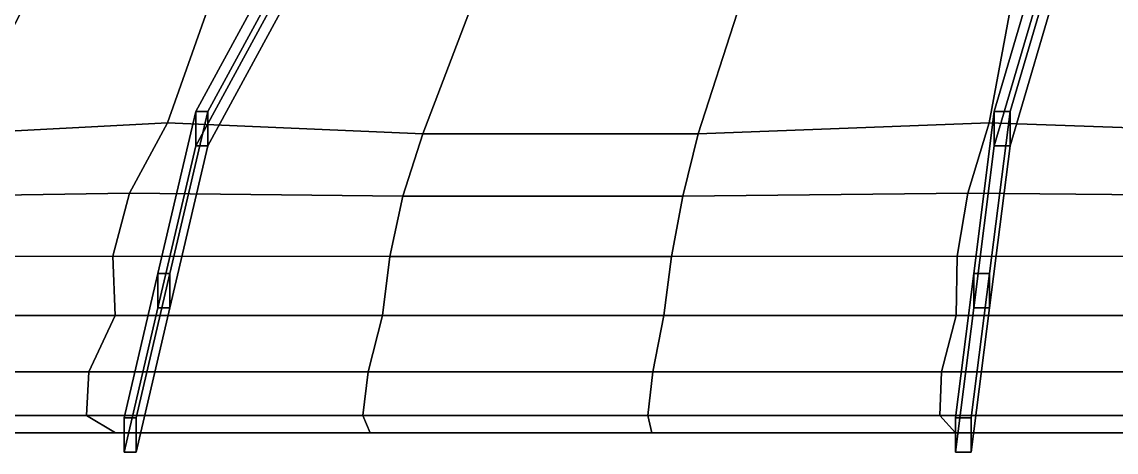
# Model space of a CAD drawing. Extents: x -3.04 to 3.04, y 0.02 to 5.68.
# Drawn here: x -2.225 to -0.96, y 3.845 to 4.342 of the extents above; entities that cross this region are included whole.
import ezdxf

# ---------------------------------------------------------------- set-up
doc = ezdxf.new("R2010")
doc.units = 0

msp = doc.modelspace()

# ---------------------------------------------------------------- linework, layer by layer
for points in [[(-2.024294, 4.238322, -2.010293), (-1.808814, 4.634395, -1.794813), (-1.794813, 4.634395, -1.808814), (-2.010293, 4.238322, -2.024294)], [(-1.794813, 4.634395, 1.808814), (-1.808814, 4.634395, 1.794813), (-2.024294, 4.238322, 2.010293), (-2.010293, 4.238322, 2.024294)], [(-1.808814, 4.594795, -1.794813), (-1.808814, 4.634395, -1.794813), (-2.024294, 4.238322, -2.010293), (-2.024294, 4.198722, -2.010293)], [(-2.024294, 4.238322, 2.010293), (-1.808814, 4.634395, 1.794813), (-1.808814, 4.594795, 1.794813), (-2.024294, 4.198722, 2.010293)], [(-2.010293, 4.238322, -2.024294), (-1.794813, 4.634395, -1.808814), (-1.794813, 4.594795, -1.808814), (-2.010293, 4.198722, -2.024294)], [(-1.794813, 4.594795, 1.808814), (-1.794813, 4.634395, 1.808814), (-2.010293, 4.238322, 2.024294), (-2.010293, 4.198722, 2.024294)], [(-0.965988, 4.634395, 2.357971), (-0.984281, 4.634395, 2.350394), (-1.100898, 4.238322, 2.631933), (-1.082605, 4.238322, 2.63951)], [(-1.100898, 4.238322, -2.631933), (-0.984281, 4.634395, -2.350394), (-0.965988, 4.634395, -2.357971), (-1.082605, 4.238322, -2.63951)], [(-1.100898, 4.238322, 2.631933), (-0.984281, 4.634395, 2.350394), (-0.984281, 4.594795, 2.350394), (-1.100898, 4.198722, 2.631933)], [(-0.984281, 4.594795, -2.350394), (-0.984281, 4.634395, -2.350394), (-1.100898, 4.238322, -2.631933), (-1.100898, 4.198722, -2.631933)], [(-0.965988, 4.594795, 2.357971), (-0.965988, 4.634395, 2.357971), (-1.082605, 4.238322, 2.63951), (-1.082605, 4.198722, 2.63951)], [(-1.082605, 4.238322, -2.63951), (-0.965988, 4.634395, -2.357971), (-0.965988, 4.594795, -2.357971), (-1.082605, 4.198722, -2.63951)], [(-1.794813, 4.594795, -1.808814), (-1.808814, 4.594795, -1.794813), (-2.024294, 4.198722, -2.010293), (-2.010293, 4.198722, -2.024294)], [(-2.024294, 4.198722, 2.010293), (-1.808814, 4.594795, 1.794813), (-1.794813, 4.594795, 1.808814), (-2.010293, 4.198722, 2.024294)], [(-1.100898, 4.198722, 2.631933), (-0.984281, 4.594795, 2.350394), (-0.965988, 4.594795, 2.357971), (-1.082605, 4.198722, 2.63951)], [(-0.965988, 4.594795, -2.357971), (-0.984281, 4.594795, -2.350394), (-1.100898, 4.198722, -2.631933), (-1.082605, 4.198722, -2.63951)], [(-2.226719, 4.352116, -1.693712), (-2.010585, 4.355735, -1.99093), (-2.057028, 4.225483, -2.037511), (-2.29938, 4.212819, -1.747727)], [(-2.057028, 4.225483, 2.037511), (-2.010585, 4.355735, 1.99093), (-2.226719, 4.352116, 1.693712), (-2.29938, 4.212819, 1.747727)], [(-2.057028, 4.225483, -2.037511), (-2.010585, 4.355735, -1.99093), (-2.226719, 4.352116, -1.693712), (-2.29938, 4.212819, -1.747727)], [(-2.226719, 4.352116, 1.693712), (-2.010585, 4.355735, 1.99093), (-2.057028, 4.225483, 2.037511), (-2.29938, 4.212819, 1.747727)], [(-2.057028, 4.225483, -2.037511), (-2.010585, 4.355735, -1.99093), (-1.708321, 4.352116, -2.204746), (-1.761642, 4.212819, -2.276865)], [(-1.708321, 4.352116, 2.204746), (-2.010585, 4.355735, 1.99093), (-2.057028, 4.225483, 2.037511), (-1.761642, 4.212819, 2.276865)], [(-1.708321, 4.352116, -2.204746), (-2.010585, 4.355735, -1.99093), (-2.057028, 4.225483, -2.037511), (-1.761642, 4.212819, -2.276865)], [(-2.057028, 4.225483, 2.037511), (-2.010585, 4.355735, 1.99093), (-1.708321, 4.352116, 2.204746), (-1.761642, 4.212819, 2.276865)], [(-1.398356, 4.352116, -2.408506), (-1.082376, 4.355735, -2.601275), (-1.106851, 4.225483, -2.662137), (-1.443188, 4.212819, -2.486007)], [(-1.106851, 4.225483, 2.662137), (-1.082376, 4.355735, 2.601275), (-1.398356, 4.352116, 2.408506), (-1.443188, 4.212819, 2.486007)], [(-1.106851, 4.225483, -2.662137), (-1.082376, 4.355735, -2.601275), (-1.398356, 4.352116, -2.408506), (-1.443188, 4.212819, -2.486007)], [(-1.398356, 4.352116, 2.408506), (-1.082376, 4.355735, 2.601275), (-1.106851, 4.225483, 2.662137), (-1.443188, 4.212819, 2.486007)], [(-1.106851, 4.225483, -2.662137), (-1.082376, 4.355735, -2.601275), (-0.72398, 4.352116, -2.685076), (-0.744921, 4.212819, -2.772375)], [(-0.72398, 4.352116, 2.685076), (-1.082376, 4.355735, 2.601275), (-1.106851, 4.225483, 2.662137), (-0.744921, 4.212819, 2.772375)], [(-0.72398, 4.352116, -2.685076), (-1.082376, 4.355735, -2.601275), (-1.106851, 4.225483, -2.662137), (-0.744921, 4.212819, -2.772375)], [(-1.106851, 4.225483, 2.662137), (-1.082376, 4.355735, 2.601275), (-0.72398, 4.352116, 2.685075), (-0.744921, 4.212819, 2.772375)], [(-1.708321, 4.352116, -2.204746), (-1.398356, 4.352116, -2.408506), (-1.443188, 4.212819, -2.486007), (-1.761642, 4.212819, -2.276865)], [(-1.443188, 4.212819, 2.486007), (-1.398356, 4.352116, 2.408506), (-1.708321, 4.352116, 2.204746), (-1.761642, 4.212819, 2.276865)], [(-1.443188, 4.212819, -2.486007), (-1.398356, 4.352116, -2.408506), (-1.708321, 4.352116, -2.204746), (-1.761642, 4.212819, -2.276865)], [(-1.708321, 4.352116, 2.204746), (-1.398356, 4.352116, 2.408506), (-1.443188, 4.212819, 2.486007), (-1.761642, 4.212819, 2.276865)], [(-2.068049, 4.051502, -2.054049), (-2.024294, 4.238322, -2.010293), (-2.010293, 4.238322, -2.024294), (-2.054049, 4.051502, -2.068049)], [(-2.010293, 4.238322, 2.024294), (-2.024294, 4.238322, 2.010293), (-2.068049, 4.051502, 2.054049), (-2.054049, 4.051502, 2.068049)], [(-2.024294, 4.198722, -2.010293), (-2.024294, 4.238322, -2.010293), (-2.068049, 4.051502, -2.054049), (-2.068049, 4.011902, -2.054049)], [(-2.068049, 4.051502, 2.054049), (-2.024294, 4.238322, 2.010293), (-2.024294, 4.198722, 2.010293), (-2.068049, 4.011902, 2.054049)], [(-2.054049, 4.051502, -2.068049), (-2.010293, 4.238322, -2.024294), (-2.010293, 4.198722, -2.024294), (-2.054049, 4.011902, -2.068049)], [(-2.010293, 4.198722, 2.024294), (-2.010293, 4.238322, 2.024294), (-2.054049, 4.051502, 2.068049), (-2.054049, 4.011902, 2.068049)], [(-1.082605, 4.238322, 2.63951), (-1.100898, 4.238322, 2.631933), (-1.124578, 4.051502, 2.689102), (-1.106285, 4.051502, 2.696679)], [(-1.124578, 4.051502, -2.689102), (-1.100898, 4.238322, -2.631933), (-1.082605, 4.238322, -2.63951), (-1.106285, 4.051502, -2.696679)], [(-1.124578, 4.051502, 2.689102), (-1.100898, 4.238322, 2.631933), (-1.100898, 4.198722, 2.631933), (-1.124578, 4.011902, 2.689102)], [(-1.100898, 4.198722, -2.631933), (-1.100898, 4.238322, -2.631933), (-1.124578, 4.051502, -2.689102), (-1.124578, 4.011902, -2.689102)], [(-1.082605, 4.198722, 2.63951), (-1.082605, 4.238322, 2.63951), (-1.106285, 4.051502, 2.696679), (-1.106285, 4.011902, 2.696679)], [(-1.106285, 4.051502, -2.696679), (-1.082605, 4.238322, -2.63951), (-1.082605, 4.198722, -2.63951), (-1.106285, 4.011902, -2.696679)], [(-2.057028, 4.225483, 2.037511), (-2.29938, 4.212819, 1.747727), (-2.326009, 4.140527, 1.769289), (-2.101011, 4.144279, 2.080461)], [(-2.326009, 4.140527, -1.769289), (-2.29938, 4.212819, -1.747727), (-2.057028, 4.225483, -2.037511), (-2.101011, 4.144279, -2.080461)], [(-2.326009, 4.140527, 1.769289), (-2.29938, 4.212819, 1.747727), (-2.057028, 4.225483, 2.037511), (-2.101011, 4.144279, 2.080461)], [(-2.057028, 4.225483, -2.037511), (-2.29938, 4.212819, -1.747727), (-2.326009, 4.140527, -1.769289), (-2.101011, 4.144279, -2.080461)], [(-1.784654, 4.140527, 2.303054), (-1.761642, 4.212819, 2.276865), (-2.057028, 4.225483, 2.037511), (-2.101011, 4.144279, 2.080461)], [(-2.057028, 4.225483, -2.037511), (-1.761642, 4.212819, -2.276865), (-1.784654, 4.140527, -2.303054), (-2.101011, 4.144279, -2.080461)], [(-2.057028, 4.225483, 2.037511), (-1.761642, 4.212819, 2.276865), (-1.784654, 4.140527, 2.303054), (-2.101011, 4.144279, 2.080461)], [(-1.784654, 4.140527, -2.303054), (-1.761642, 4.212819, -2.276865), (-2.057028, 4.225483, -2.037511), (-2.101011, 4.144279, -2.080461)], [(-1.106851, 4.225483, 2.662137), (-1.443188, 4.212819, 2.486007), (-1.460877, 4.140527, 2.515951), (-1.131314, 4.144279, 2.718253)], [(-1.460877, 4.140527, -2.515951), (-1.443188, 4.212819, -2.486007), (-1.106851, 4.225483, -2.662137), (-1.131314, 4.144279, -2.718253)], [(-1.460877, 4.140527, 2.515951), (-1.443188, 4.212819, 2.486007), (-1.106851, 4.225483, 2.662137), (-1.131314, 4.144279, 2.718253)], [(-1.106851, 4.225483, -2.662137), (-1.443188, 4.212819, -2.486007), (-1.460877, 4.140527, -2.515951), (-1.131314, 4.144279, -2.718253)], [(-0.756506, 4.140527, 2.804822), (-0.744921, 4.212819, 2.772375), (-1.106851, 4.225483, 2.662137), (-1.131314, 4.144279, 2.718253)], [(-1.106851, 4.225483, -2.662137), (-0.744921, 4.212819, -2.772375), (-0.756506, 4.140527, -2.804822), (-1.131314, 4.144279, -2.718253)], [(-1.106851, 4.225483, 2.662137), (-0.744921, 4.212819, 2.772375), (-0.756506, 4.140527, 2.804822), (-1.131314, 4.144279, 2.718253)], [(-0.756506, 4.140527, -2.804822), (-0.744921, 4.212819, -2.772375), (-1.106851, 4.225483, -2.662137), (-1.131314, 4.144279, -2.718253)], [(-1.443188, 4.212819, 2.486007), (-1.761642, 4.212819, 2.276865), (-1.784654, 4.140527, 2.303054), (-1.460877, 4.140527, 2.515951)], [(-1.784654, 4.140527, -2.303054), (-1.761642, 4.212819, -2.276865), (-1.443188, 4.212819, -2.486007), (-1.460877, 4.140527, -2.515951)], [(-1.784654, 4.140527, 2.303054), (-1.761642, 4.212819, 2.276865), (-1.443188, 4.212819, 2.486007), (-1.460877, 4.140527, 2.515951)], [(-1.443188, 4.212819, -2.486007), (-1.761642, 4.212819, -2.276865), (-1.784654, 4.140527, -2.303054), (-1.460877, 4.140527, -2.515951)], [(-2.010293, 4.198722, -2.024294), (-2.024294, 4.198722, -2.010293), (-2.068049, 4.011902, -2.054049), (-2.054049, 4.011902, -2.068049)], [(-2.068049, 4.011902, 2.054049), (-2.024294, 4.198722, 2.010293), (-2.010293, 4.198722, 2.024294), (-2.054049, 4.011902, 2.068049)], [(-1.124578, 4.011902, 2.689102), (-1.100898, 4.198722, 2.631933), (-1.082605, 4.198722, 2.63951), (-1.106285, 4.011902, 2.696679)], [(-1.082605, 4.198722, -2.63951), (-1.100898, 4.198722, -2.631933), (-1.124578, 4.011902, -2.689102), (-1.106285, 4.011902, -2.696679)], [(-2.101011, 4.144279, 2.080461), (-2.326009, 4.140527, 1.769289), (-2.344048, 4.071049, 1.783149), (-2.120018, 4.071521, 2.099059)], [(-2.344048, 4.071049, -1.783149), (-2.326009, 4.140527, -1.769289), (-2.101011, 4.144279, -2.080461), (-2.120018, 4.071521, -2.099059)], [(-2.344048, 4.071049, 1.783149), (-2.326009, 4.140527, 1.769289), (-2.101011, 4.144279, 2.080461), (-2.120018, 4.071521, 2.099059)], [(-2.101011, 4.144279, -2.080461), (-2.326009, 4.140527, -1.769289), (-2.344048, 4.071049, -1.783149), (-2.120018, 4.071521, -2.099059)], [(-1.799821, 4.071049, 2.320848), (-1.784654, 4.140527, 2.303054), (-2.101011, 4.144279, 2.080461), (-2.120018, 4.071521, 2.099059)], [(-2.101011, 4.144279, -2.080461), (-1.784654, 4.140527, -2.303054), (-1.799821, 4.071049, -2.320848), (-2.120018, 4.071521, -2.099059)], [(-2.101011, 4.144279, 2.080461), (-1.784654, 4.140527, 2.303054), (-1.799821, 4.071049, 2.320848), (-2.120018, 4.071521, 2.099059)], [(-1.799821, 4.071049, -2.320848), (-1.784654, 4.140527, -2.303054), (-2.101011, 4.144279, -2.080461), (-2.120018, 4.071521, -2.099059)], [(-1.460877, 4.140527, 2.515951), (-1.784654, 4.140527, 2.303054), (-1.799821, 4.071049, 2.320848), (-1.474093, 4.071049, 2.535565)], [(-1.799821, 4.071049, -2.320848), (-1.784654, 4.140527, -2.303054), (-1.460877, 4.140527, -2.515951), (-1.474092, 4.071049, -2.535565)], [(-1.799821, 4.071049, 2.320848), (-1.784654, 4.140527, 2.303054), (-1.460877, 4.140527, 2.515951), (-1.474092, 4.071049, 2.535565)], [(-1.460877, 4.140527, -2.515951), (-1.784654, 4.140527, -2.303054), (-1.799821, 4.071049, -2.320848), (-1.474093, 4.071049, -2.535565)], [(-1.131314, 4.144279, 2.718253), (-1.460877, 4.140527, 2.515951), (-1.474093, 4.071049, 2.535565), (-1.143801, 4.071521, 2.742553)], [(-1.131314, 4.144279, -2.718253), (-1.460877, 4.140527, -2.515951), (-1.474093, 4.071049, -2.535565), (-1.143801, 4.071521, -2.742553)], [(-1.474092, 4.071049, -2.535565), (-1.460877, 4.140527, -2.515951), (-1.131314, 4.144279, -2.718253), (-1.143801, 4.071521, -2.742553)], [(-1.474092, 4.071049, 2.535565), (-1.460877, 4.140527, 2.515951), (-1.131314, 4.144279, 2.718253), (-1.143801, 4.071521, 2.742553)], [(-0.764529, 4.071049, 2.826566), (-0.756506, 4.140527, 2.804822), (-1.131314, 4.144279, 2.718253), (-1.143801, 4.071521, 2.742553)], [(-1.131314, 4.144279, -2.718253), (-0.756506, 4.140527, -2.804822), (-0.764529, 4.071049, -2.826566), (-1.143801, 4.071521, -2.742553)], [(-1.131314, 4.144279, 2.718253), (-0.756506, 4.140527, 2.804822), (-0.764529, 4.071049, 2.826566), (-1.143801, 4.071521, 2.742553)], [(-0.764529, 4.071049, -2.826566), (-0.756506, 4.140527, -2.804822), (-1.131314, 4.144279, -2.718253), (-1.143801, 4.071521, -2.742553)], [(-2.354618, 4.002982, 1.790273), (-2.117331, 4.002991, 2.096367), (-2.120018, 4.071521, 2.099059), (-2.344048, 4.071049, 1.783149)], [(-2.120018, 4.071521, -2.099059), (-2.117331, 4.002991, -2.096367), (-2.354618, 4.002982, -1.790273), (-2.344048, 4.071049, -1.783149)], [(-2.120018, 4.071521, 2.099059), (-2.117331, 4.002991, 2.096367), (-2.354618, 4.002982, 1.790273), (-2.344048, 4.071049, 1.783149)], [(-2.354618, 4.002982, -1.790273), (-2.117331, 4.002991, -2.096367), (-2.120018, 4.071521, -2.099059), (-2.344048, 4.071049, -1.783149)], [(-2.120018, 4.071521, 2.099059), (-2.117331, 4.002991, 2.096367), (-1.808144, 4.002982, 2.331305), (-1.799821, 4.071049, 2.320848)], [(-1.808144, 4.002982, -2.331305), (-2.117331, 4.002991, -2.096367), (-2.120018, 4.071521, -2.099059), (-1.799821, 4.071049, -2.320848)], [(-1.808144, 4.002982, 2.331305), (-2.117331, 4.002991, 2.096367), (-2.120018, 4.071521, 2.099059), (-1.799821, 4.071049, 2.320848)], [(-2.120018, 4.071521, -2.099059), (-2.117331, 4.002991, -2.096367), (-1.808144, 4.002982, -2.331305), (-1.799821, 4.071049, -2.320848)], [(-1.799821, 4.071049, 2.320848), (-1.808144, 4.002982, 2.331305), (-1.48317, 4.002982, 2.546148), (-1.474093, 4.071049, 2.535565)], [(-1.48317, 4.002982, -2.546148), (-1.808144, 4.002982, -2.331305), (-1.799821, 4.071049, -2.320848), (-1.474092, 4.071049, -2.535565)], [(-1.48317, 4.002982, 2.546148), (-1.808144, 4.002982, 2.331305), (-1.799821, 4.071049, 2.320848), (-1.474092, 4.071049, 2.535565)], [(-1.799821, 4.071049, -2.320848), (-1.808144, 4.002982, -2.331305), (-1.48317, 4.002982, -2.546148), (-1.474093, 4.071049, -2.535565)], [(-1.48317, 4.002982, 2.546148), (-1.145033, 4.002991, 2.739035), (-1.143801, 4.071521, 2.742553), (-1.474093, 4.071049, 2.535565)], [(-1.143801, 4.071521, -2.742553), (-1.145033, 4.002991, -2.739035), (-1.48317, 4.002982, -2.546148), (-1.474092, 4.071049, -2.535565)], [(-1.143801, 4.071521, 2.742553), (-1.145033, 4.002991, 2.739035), (-1.48317, 4.002982, 2.546148), (-1.474092, 4.071049, 2.535565)], [(-1.48317, 4.002982, -2.546148), (-1.145033, 4.002991, -2.739035), (-1.143801, 4.071521, -2.742553), (-1.474093, 4.071049, -2.535565)], [(-0.764529, 4.071049, 2.826566), (-1.143801, 4.071521, 2.742553), (-1.145033, 4.002991, 2.739035), (-0.769209, 4.002982, 2.838952)], [(-1.145033, 4.002991, -2.739035), (-1.143801, 4.071521, -2.742553), (-0.764529, 4.071049, -2.826566), (-0.769209, 4.002982, -2.838952)], [(-1.145033, 4.002991, 2.739035), (-1.143801, 4.071521, 2.742553), (-0.764529, 4.071049, 2.826566), (-0.769209, 4.002982, 2.838952)], [(-0.764529, 4.071049, -2.826566), (-1.143801, 4.071521, -2.742553), (-1.145033, 4.002991, -2.739035), (-0.769209, 4.002982, -2.838952)], [(-2.107107, 3.884737, -2.093107), (-2.068049, 4.051502, -2.054049), (-2.054049, 4.051502, -2.068049), (-2.093107, 3.884737, -2.107107)], [(-2.054049, 4.051502, 2.068049), (-2.068049, 4.051502, 2.054049), (-2.107107, 3.884737, 2.093107), (-2.093107, 3.884737, 2.107107)], [(-2.068049, 4.011902, -2.054049), (-2.068049, 4.051502, -2.054049), (-2.107107, 3.884737, -2.093107), (-2.107107, 3.845137, -2.093107)], [(-2.107107, 3.884737, 2.093107), (-2.068049, 4.051502, 2.054049), (-2.068049, 4.011902, 2.054049), (-2.107107, 3.845137, 2.093107)], [(-2.093107, 3.884737, -2.107107), (-2.054049, 4.051502, -2.068049), (-2.054049, 4.011902, -2.068049), (-2.093107, 3.845137, -2.107107)], [(-2.054049, 4.011902, 2.068049), (-2.054049, 4.051502, 2.068049), (-2.093107, 3.884737, 2.107107), (-2.093107, 3.845137, 2.107107)], [(-1.106285, 4.051502, 2.696679), (-1.124578, 4.051502, 2.689102), (-1.145716, 3.884737, 2.740134), (-1.127423, 3.884737, 2.747711)], [(-1.145716, 3.884737, -2.740134), (-1.124578, 4.051502, -2.689102), (-1.106285, 4.051502, -2.696679), (-1.127423, 3.884737, -2.747711)], [(-1.145716, 3.884737, 2.740134), (-1.124578, 4.051502, 2.689102), (-1.124578, 4.011902, 2.689102), (-1.145716, 3.845137, 2.740134)], [(-1.124578, 4.011902, -2.689102), (-1.124578, 4.051502, -2.689102), (-1.145716, 3.884737, -2.740134), (-1.145716, 3.845137, -2.740134)], [(-1.106285, 4.011902, 2.696679), (-1.106285, 4.051502, 2.696679), (-1.127423, 3.884737, 2.747711), (-1.127423, 3.845137, 2.747711)], [(-1.127423, 3.884737, -2.747711), (-1.106285, 4.051502, -2.696679), (-1.106285, 4.011902, -2.696679), (-1.127423, 3.845137, -2.747711)], [(-2.054049, 4.011902, -2.068049), (-2.068049, 4.011902, -2.054049), (-2.107107, 3.845137, -2.093107), (-2.093107, 3.845137, -2.107107)], [(-2.107107, 3.845137, 2.093107), (-2.068049, 4.011902, 2.054049), (-2.054049, 4.011902, 2.068049), (-2.093107, 3.845137, 2.107107)], [(-1.145716, 3.845137, 2.740134), (-1.124578, 4.011902, 2.689102), (-1.106285, 4.011902, 2.696679), (-1.127423, 3.845137, 2.747711)], [(-1.106285, 4.011902, -2.696679), (-1.124578, 4.011902, -2.689102), (-1.145716, 3.845137, -2.740134), (-1.127423, 3.845137, -2.747711)], [(-2.374994, 3.937708, -1.806664), (-2.354618, 4.002982, -1.790273), (-2.117331, 4.002991, -2.096367), (-2.147773, 3.937711, -2.126508)], [(-2.117331, 4.002991, 2.096367), (-2.354618, 4.002982, 1.790273), (-2.374994, 3.937708, 1.806664), (-2.147773, 3.937711, 2.126508)], [(-2.117331, 4.002991, -2.096367), (-2.354618, 4.002982, -1.790273), (-2.374994, 3.937708, -1.806664), (-2.147773, 3.937711, -2.126508)], [(-2.374994, 3.937708, 1.806664), (-2.354618, 4.002982, 1.790273), (-2.117331, 4.002991, 2.096367), (-2.147773, 3.937711, 2.126508)], [(-1.824721, 3.937708, 2.35148), (-1.808144, 4.002982, 2.331305), (-2.117331, 4.002991, 2.096367), (-2.147773, 3.937711, 2.126508)], [(-2.117331, 4.002991, -2.096367), (-1.808144, 4.002982, -2.331305), (-1.824721, 3.937708, -2.35148), (-2.147773, 3.937711, -2.126508)], [(-2.117331, 4.002991, 2.096367), (-1.808144, 4.002982, 2.331305), (-1.824721, 3.937708, 2.35148), (-2.147773, 3.937711, 2.126508)], [(-1.824721, 3.937708, -2.35148), (-1.808144, 4.002982, -2.331305), (-2.117331, 4.002991, -2.096367), (-2.147773, 3.937711, -2.126508)], [(-1.48317, 4.002982, 2.546148), (-1.808144, 4.002982, 2.331305), (-1.824721, 3.937708, 2.35148), (-1.495839, 3.937708, 2.569012)], [(-1.824721, 3.937708, -2.35148), (-1.808144, 4.002982, -2.331305), (-1.48317, 4.002982, -2.546148), (-1.495839, 3.937708, -2.569012)], [(-1.824721, 3.937708, 2.35148), (-1.808144, 4.002982, 2.331305), (-1.48317, 4.002982, 2.546148), (-1.495839, 3.937708, 2.569012)], [(-1.48317, 4.002982, -2.546148), (-1.808144, 4.002982, -2.331305), (-1.824721, 3.937708, -2.35148), (-1.495839, 3.937708, -2.569012)], [(-1.145033, 4.002991, 2.739035), (-1.48317, 4.002982, 2.546148), (-1.495839, 3.937708, 2.569012), (-1.162112, 3.937711, 2.778416)], [(-1.495839, 3.937708, -2.569012), (-1.48317, 4.002982, -2.546148), (-1.145033, 4.002991, -2.739035), (-1.162112, 3.937711, -2.778416)], [(-1.495839, 3.937708, 2.569012), (-1.48317, 4.002982, 2.546148), (-1.145033, 4.002991, 2.739035), (-1.162112, 3.937711, 2.778416)], [(-1.145033, 4.002991, -2.739035), (-1.48317, 4.002982, -2.546148), (-1.495839, 3.937708, -2.569012), (-1.162112, 3.937711, -2.778416)], [(-0.776885, 3.937708, 2.863864), (-0.769209, 4.002982, 2.838952), (-1.145033, 4.002991, 2.739035), (-1.162112, 3.937711, 2.778416)], [(-1.145033, 4.002991, -2.739035), (-0.769209, 4.002982, -2.838952), (-0.776885, 3.937708, -2.863864), (-1.162112, 3.937711, -2.778416)], [(-1.145033, 4.002991, 2.739035), (-0.769209, 4.002982, 2.838952), (-0.776885, 3.937708, 2.863864), (-1.162112, 3.937711, 2.778416)], [(-0.776885, 3.937708, -2.863864), (-0.769209, 4.002982, -2.838952), (-1.145033, 4.002991, -2.739035), (-1.162112, 3.937711, -2.778416)], [(-2.374994, 3.937708, -1.806664), (-2.147773, 3.937711, -2.126508), (-2.150682, 3.8875, -2.129388), (-2.3836, 3.887499, -1.812849)], [(-2.150682, 3.8875, 2.129388), (-2.147773, 3.937711, 2.126508), (-2.374994, 3.937708, 1.806664), (-2.3836, 3.887499, 1.812849)], [(-2.150682, 3.8875, -2.129388), (-2.147773, 3.937711, -2.126508), (-2.374994, 3.937708, -1.806664), (-2.3836, 3.887499, -1.812849)], [(-2.374994, 3.937708, 1.806664), (-2.147773, 3.937711, 2.126508), (-2.150682, 3.8875, 2.129388), (-2.3836, 3.887499, 1.812849)], [(-1.824721, 3.937708, 2.35148), (-2.147773, 3.937711, 2.126508), (-2.150682, 3.8875, 2.129388), (-1.830976, 3.887499, 2.36)], [(-2.150682, 3.8875, -2.129388), (-2.147773, 3.937711, -2.126508), (-1.824721, 3.937708, -2.35148), (-1.830976, 3.887499, -2.36)], [(-2.150682, 3.8875, 2.129388), (-2.147773, 3.937711, 2.126508), (-1.824721, 3.937708, 2.35148), (-1.830976, 3.887499, 2.36)], [(-1.824721, 3.937708, -2.35148), (-2.147773, 3.937711, -2.126508), (-2.150682, 3.8875, -2.129388), (-1.830976, 3.887499, -2.36)], [(-1.495839, 3.937708, 2.569012), (-1.824721, 3.937708, 2.35148), (-1.830976, 3.887499, 2.36), (-1.501465, 3.887499, 2.577987)], [(-1.830976, 3.887499, -2.36), (-1.824721, 3.937708, -2.35148), (-1.495839, 3.937708, -2.569012), (-1.501465, 3.887499, -2.577987)], [(-1.830976, 3.887499, 2.36), (-1.824721, 3.937708, 2.35148), (-1.495839, 3.937708, 2.569012), (-1.501465, 3.887499, 2.577987)], [(-1.495839, 3.937708, -2.569012), (-1.824721, 3.937708, -2.35148), (-1.830976, 3.887499, -2.36), (-1.501465, 3.887499, -2.577987)], [(-1.163909, 3.8875, 2.782179), (-1.162112, 3.937711, 2.778416), (-1.495839, 3.937708, 2.569012), (-1.501465, 3.887499, 2.577987)], [(-1.495839, 3.937708, -2.569012), (-1.162112, 3.937711, -2.778416), (-1.163909, 3.8875, -2.78218), (-1.501465, 3.887499, -2.577987)], [(-1.495839, 3.937708, 2.569012), (-1.162112, 3.937711, 2.778416), (-1.163909, 3.8875, 2.782179), (-1.501465, 3.887499, 2.577987)], [(-1.163909, 3.8875, -2.78218), (-1.162112, 3.937711, -2.778416), (-1.495839, 3.937708, -2.569012), (-1.501465, 3.887499, -2.577987)], [(-0.776885, 3.937708, 2.863864), (-1.162112, 3.937711, 2.778416), (-1.163909, 3.8875, 2.782179), (-0.779429, 3.887499, 2.874103)], [(-1.163909, 3.8875, -2.78218), (-1.162112, 3.937711, -2.778416), (-0.776885, 3.937708, -2.863864), (-0.779429, 3.887499, -2.874103)], [(-1.163909, 3.8875, 2.782179), (-1.162112, 3.937711, 2.778416), (-0.776885, 3.937708, 2.863864), (-0.779429, 3.887499, 2.874103)], [(-0.776885, 3.937708, -2.863864), (-1.162112, 3.937711, -2.778416), (-1.163909, 3.8875, -2.78218), (-0.779429, 3.887499, -2.874103)], [(-2.116937, 3.867416, -2.095977), (-2.375009, 3.867416, -1.804389), (-2.3836, 3.887499, -1.812849), (-2.150682, 3.8875, -2.129388)], [(-2.3836, 3.887499, 1.812849), (-2.375009, 3.867416, 1.804389), (-2.116937, 3.867416, 2.095977), (-2.150682, 3.8875, 2.129388)], [(-2.3836, 3.887499, -1.812849), (-2.375009, 3.867416, -1.804389), (-2.116937, 3.867416, -2.095977), (-2.150682, 3.8875, -2.129388)], [(-2.116937, 3.867416, 2.095977), (-2.375009, 3.867416, 1.804389), (-2.3836, 3.887499, 1.812849), (-2.150682, 3.8875, 2.129388)], [(-2.116937, 3.867416, 2.095977), (-1.822433, 3.867416, 2.351494), (-1.830976, 3.887499, 2.36), (-2.150682, 3.8875, 2.129388)], [(-1.830976, 3.887499, -2.36), (-1.822433, 3.867416, -2.351494), (-2.116937, 3.867416, -2.095977), (-2.150682, 3.8875, -2.129388)], [(-1.830976, 3.887499, 2.36), (-1.822433, 3.867416, 2.351494), (-2.116937, 3.867416, 2.095977), (-2.150682, 3.8875, 2.129388)], [(-2.116937, 3.867416, -2.095977), (-1.822433, 3.867416, -2.351494), (-1.830976, 3.887499, -2.36), (-2.150682, 3.8875, -2.129388)], [(-2.107107, 3.845137, -2.093107), (-2.107107, 3.884737, -2.093107), (-2.093107, 3.884737, -2.107107), (-2.093107, 3.845137, -2.107107)], [(-2.093107, 3.884737, 2.107107), (-2.107107, 3.884737, 2.093107), (-2.107107, 3.845137, 2.093107), (-2.093107, 3.845137, 2.107107)], [(-1.822433, 3.867416, 2.351494), (-1.496807, 3.867416, 2.566916), (-1.501465, 3.887499, 2.577987), (-1.830976, 3.887499, 2.36)], [(-1.501465, 3.887499, -2.577987), (-1.496807, 3.867416, -2.566916), (-1.822433, 3.867416, -2.351494), (-1.830976, 3.887499, -2.36)], [(-1.501465, 3.887499, 2.577987), (-1.496807, 3.867416, 2.566916), (-1.822433, 3.867416, 2.351494), (-1.830976, 3.887499, 2.36)], [(-1.822433, 3.867416, -2.351494), (-1.496807, 3.867416, -2.566916), (-1.501465, 3.887499, -2.577987), (-1.830976, 3.887499, -2.36)], [(-1.501465, 3.887499, 2.577987), (-1.496807, 3.867416, 2.566916), (-1.145678, 3.867416, 2.738526), (-1.163909, 3.8875, 2.782179)], [(-1.145678, 3.867416, -2.738526), (-1.496807, 3.867416, -2.566916), (-1.501465, 3.887499, -2.577987), (-1.163909, 3.8875, -2.78218)], [(-1.145678, 3.867416, 2.738526), (-1.496807, 3.867416, 2.566916), (-1.501465, 3.887499, 2.577987), (-1.163909, 3.8875, 2.782179)], [(-1.501465, 3.887499, -2.577987), (-1.496807, 3.867416, -2.566916), (-1.145678, 3.867416, -2.738526), (-1.163909, 3.8875, -2.78218)], [(-1.145678, 3.867416, 2.738526), (-0.774832, 3.867416, 2.863007), (-0.779429, 3.887499, 2.874103), (-1.163909, 3.8875, 2.782179)], [(-0.779429, 3.887499, -2.874103), (-0.774832, 3.867416, -2.863007), (-1.145678, 3.867416, -2.738526), (-1.163909, 3.8875, -2.78218)], [(-0.779429, 3.887499, 2.874103), (-0.774832, 3.867416, 2.863007), (-1.145678, 3.867416, 2.738526), (-1.163909, 3.8875, 2.782179)], [(-1.145678, 3.867416, -2.738526), (-0.774832, 3.867416, -2.863007), (-0.779429, 3.887499, -2.874103), (-1.163909, 3.8875, -2.78218)], [(-1.127423, 3.884737, 2.747711), (-1.145716, 3.884737, 2.740134), (-1.145716, 3.845137, 2.740134), (-1.127423, 3.845137, 2.747711)], [(-1.145716, 3.845137, -2.740134), (-1.145716, 3.884737, -2.740134), (-1.127423, 3.884737, -2.747711), (-1.127423, 3.845137, -2.747711)]]:
    msp.add_3dface(points)

doc.saveas('drawing.dxf')
